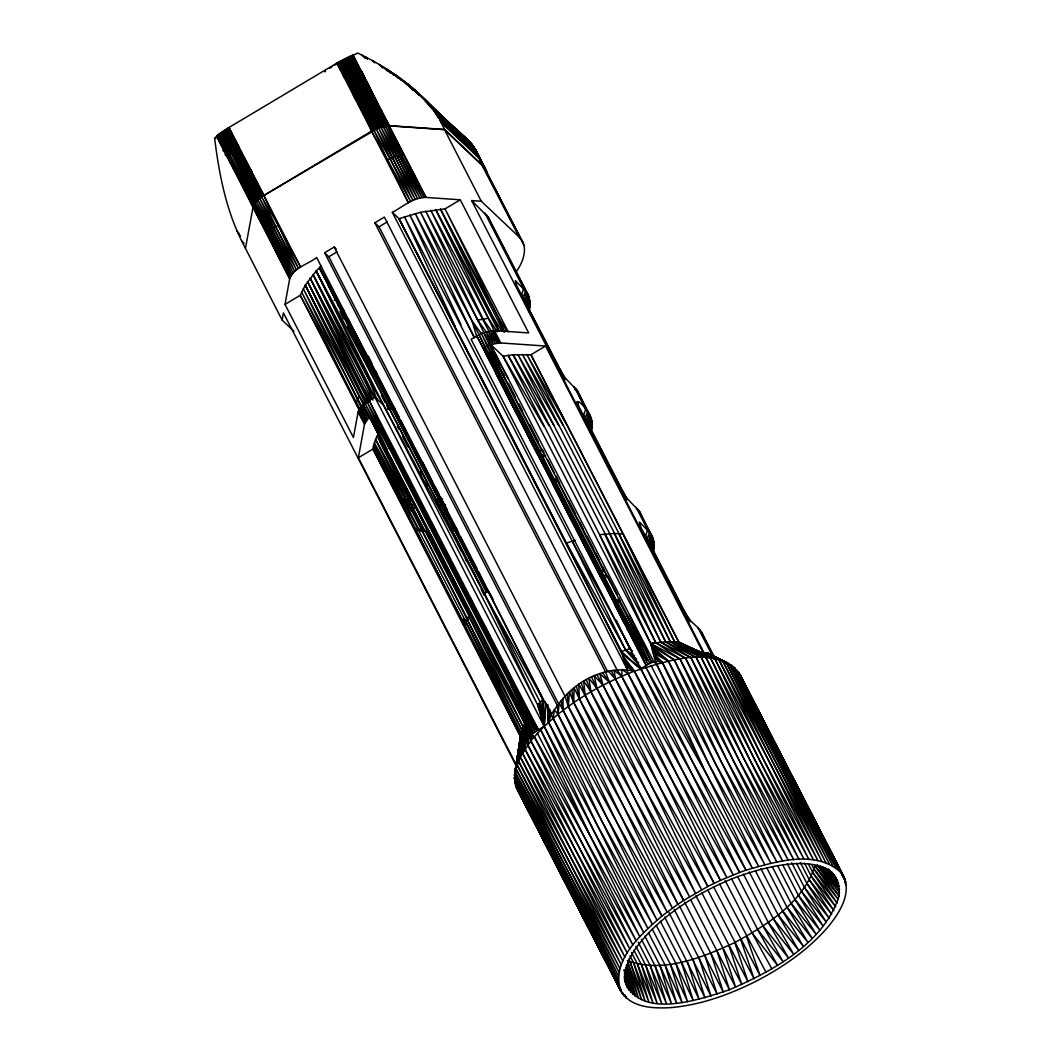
<?xml version="1.0" encoding="UTF-8"?>
<svg xmlns="http://www.w3.org/2000/svg" width="1061" height="1061" viewBox="0 0 1061 1061"><rect width="100%" height="100%" fill="white"/><g stroke="black" fill="none" stroke-linecap="round" stroke-linejoin="round"><path stroke-width="1.5" d="M517.675 790.206L620.844 991.027C610.592 960.218 641.268 934.21 661.892 916.041L563.059 710.353L563.059 698.43C580.102 678.43 608.258 665.552 634.319 671.189C665.897 661.56 715.499 643.099 740.114 674.836L842.142 873.787C853.163 891.598 839.742 912.566 828.336 926.518C808.734 949.542 783.35 966.956 756.718 980.894C729.862 994.475 700.923 1005.019 670.764 1007.618C653.39 1008.626 630.804 1007.857 620.844 991.027L516.336 787.541L514.744 781.732L514.996 771.851L521.044 733.39L525.964 721.029M254.269 185.052L236.961 151.564L236.988 149.004M531.03 733.204L530.898 740.91L632.9 944.993L524.93 749.066L527.834 724.477M563.059 698.43L559.227 703.098L617.17 809.596L672.382 908.07L573.749 702.661L574.028 687.727L677.926 904.211L661.892 916.041L606.945 817.633L553.166 718.31L316.642 257.518C308.114 264.295 293.884 267.399 289.693 278.751L285.011 304.388L353.432 437.53L358.114 411.893L361.549 406.071L374.705 396.827L383.618 405.249L484.519 594.107L540.168 702.183L540.606 714.889L544.2 726.44L593.364 830.034L643.682 932.539L589.359 834.198L534.346 736.785L531.893 734.464L363.114 404.546L533.312 733.204L531.893 734.464L363.114 404.546L435.938 544.505L531.893 734.464L508.763 686.202M542.317 720.446L542.874 699.411L478.431 571.335M543.245 723.39L542.874 699.411L540.606 714.889L539.81 712.263L540.168 702.183L542.874 699.411L484.519 594.107L373.273 377.663L316.205 270.993L321.456 265.595M549.054 708.735L548.564 722.355L597.635 825.869L647.847 928.375L593.364 830.034L540.725 729.888C567.025 703.655 599.783 684.491 634.319 671.189L745.989 870.192C775.843 861.704 817.036 848.455 842.142 873.787L736.785 669.876L838.018 869.251L732.103 665.698L707.674 653.032L703.576 653.483L678.788 642.051L665.618 641.786L650.698 643.55L503.073 356.231L490.832 344.679L483.723 332.557L479.041 334.653L471.097 339.308L640.406 668.748L752.315 868.137L702.833 766.48L651.056 665.526M549.028 425.832L508.179 355.435L513.126 354.851L660.817 642.144L685.645 658.311L732.912 759.795L782.62 861.028L727.156 760.684L674.292 659.929L651.215 645.672L668.39 661.083L715.207 763.151L764.756 864.635L709.066 764.702L656.228 664.04L653.788 661.732L651.825 662.475L505.487 379.374L483.723 332.557L494.386 330.568L528.683 332.929L460.262 199.8L425.965 197.426C413.18 197.227 402.955 206.829 392.318 212.346L398.976 218.646L566.494 543.073L625.632 650.022L639.637 665.857L739.61 872.46L720.446 880.365L621.733 676.281L621.985 669.464L628.019 673.642L739.61 872.46L745.989 870.192L645.844 667.144L758.575 866.28L709.066 764.702L662.356 662.449L653.059 652.754L650.698 643.55L599.584 534.678L508.179 355.435L503.073 356.231L543.961 426.456M545.473 701.613L544.2 726.44L597.635 825.869L652.29 924.237L602.171 821.731L553.166 718.31L554.359 709.822L559.227 703.098L558.006 714.305L606.945 817.633L656.971 920.112L602.171 821.731L548.564 722.355L547.343 705.34M528.869 726.228L527.755 745.008L629.916 949.091L522.423 753.071L526.389 721.44L520.261 757.01L514.996 771.851L618.43 975.722L514.466 778.575L516.07 767.262M531.508 732.912L530.898 740.91L520.261 757.01L622.926 961.041L516.932 764.636L521.919 730.154L467.238 619.571L375.567 439.426L378.366 433.697M545.977 703.549L544.2 726.44L374.705 396.827M568.311 706.467L569.452 691.759L573.749 702.661L683.629 900.431L677.926 904.211L568.311 706.467L565.022 696.255L334.162 247.054L324.613 252.757L557.33 705.592L558.006 714.305L611.958 813.588L667.037 912.022L568.311 706.467L567.224 693.947M541.442 717.621L542.874 699.411M529.174 728.761L527.755 745.008L636.189 940.855L534.346 736.785L540.725 729.888L589.359 834.198L639.796 936.704L530.898 740.91L532.145 733.735M529.916 727.713L527.755 745.008L530.314 730.366M515.169 778.469L514.744 781.732L618.802 985.39L516.336 787.541L619.651 988.295L515.367 784.716L618.324 982.314L514.466 778.575L515.102 774.119M591.667 430.315L592.197 424.108L591.362 418.458L577.542 390.833L565.195 377.928L559.558 368.963M653.669 550.951L654.199 544.744L653.364 539.094L639.544 511.468L627.184 498.577L621.56 489.598M515.513 771.148L516.15 766.692M517.436 757.554L520.513 736.506L373.485 445.952L375.567 439.426L413.1 507.901L524.704 723.377L520.261 757.01L627.25 953.136L524.93 749.066L528.166 726.467M516.097 767.607L514.466 778.575L514.996 775.352M539.041 709.729L540.168 702.183L537.622 704.955L539.81 712.263M515.195 778.734L514.744 781.732L618.192 979.091L514.545 775.286L520.513 736.506L372.955 449.055L373.485 445.952L410.488 514.704L521.919 730.154L515.779 768.31L619.027 972.221L514.545 775.286L519.519 743.217M515.54 772.143L516.07 768.92M527.423 724.278L522.423 753.071L624.916 957.128L518.418 760.87L523.139 726.812L468.71 616.123L470.54 612.595M417.411 92.44L428.339 102.784C408.167 81.962 383.843 65.557 357.782 53.05L338.18 62.32L227.704 128.248L263.924 195.304L256.908 200.675L253.221 206.152L245.462 248.314M293.95 331.271L282.133 320.104L283.446 312.902L516.322 766.029M468.71 616.123L466.111 622.926L521.044 733.39L514.545 775.286L517.171 759.159L516.362 765.206L358.353 457.768L364.48 424.267L368.949 417.411L361.549 406.071L367.557 418.843L360.249 407.61L366.39 420.275L359.228 409.108L365.488 421.668L358.512 410.541L364.838 423.007L358.114 411.893L364.48 424.267M529.16 311.868L530.195 303.473L528.431 295.237L488.418 217.412L471.654 200.582L481.296 201.245L519.121 237.014C529.134 246.616 523.192 262.067 516.296 271.643M466.111 622.926L465.341 626.162L521.044 733.39L515.779 768.31L621.269 964.873L518.418 760.87L524.704 723.377L476.309 624.412M576.455 404.665C576.905 394.851 588.391 412.676 590.433 415.872L588.298 421.999L589.704 427.358L592.197 424.108L590.46 428.724M627.25 960.576C663.085 973.839 702.103 957.552 734.809 942.553C766.957 924.86 803.137 902.632 814.941 865.749L839.105 896.094C823.256 944.157 773.018 970.629 729.464 989.754C700.525 999.183 637.9 1021.425 624.584 979.237M576.707 404.771L577.622 401.602M221.683 132.148L243.871 175.224L257.876 199.733L231.855 148.779L223.911 130.649L246.072 173.222L260.091 197.89L247.306 172.24L261.311 197.001L235.569 145.861L227.704 128.248L218.937 134.163L290.091 277.398L252.916 207.2L254.03 204.415L257.916 199.853L263.818 195.529L373.061 130.198L381.681 126.63L388.18 125.609L444.612 129.469L482.437 165.224L487.211 173.155L471.469 143.752L412.437 87.983L472.49 144.999L485.407 168.885M401.085 503.033L402.132 499.877L412.689 501.455M515.062 284.414L516.084 281.351L515.275 280.82L516.932 286.032L564.691 378.87M528.909 309.587L530.102 306.51L527.887 309.626L530.195 303.473L527.702 306.709L526.296 301.364L521.601 294.64L523.643 288.499L484.904 213.102M463.087 623.669L464.134 620.526L467.861 621.308M577.065 405.063L578.086 401.986M575.937 388.578L591.362 418.458L588.298 421.999L583.603 415.289L585.645 409.135L574.028 386.522M639.054 525.699L640.088 522.622L639.279 522.105L640.937 527.304L688.682 620.154M652.462 549.359L654.199 544.744L651.706 547.993L650.3 542.635L645.605 535.924L647.648 529.771L636.016 507.158M421.363 530.832L419.334 530.248L407.716 507.635L409.864 501.23L411.92 508.033L423.538 530.646L426.509 530.765M525.566 290.568L523.511 296.695L527.171 292.809L516.084 281.351M587.569 411.204L585.5 417.331L589.16 413.445L587.078 419.572L590.433 415.872M649.571 531.84L647.502 537.98L651.162 534.081L640.088 522.622M399.825 499.214L402.132 499.877L403.75 507.012L411.92 508.033L413.671 502.861M424.241 507.98L421.005 508.166L421.92 505.513M486.243 628.616L483.007 628.802L484.373 624.836M437.066 503.948L438.498 499.811L442.53 499.041M456.681 529.452L453.989 529.97L441.456 505.765L442.914 501.574M528.431 295.237L525.076 298.937L527.171 292.809L528.431 295.237L526.296 301.364L529.359 297.823L486.813 215.158M652.422 536.508L649.067 540.221L651.162 534.081L652.422 536.508L650.3 542.635L653.364 539.094L637.94 509.214M529.359 297.823L527.171 303.963L529.943 300.568L527.715 296.218M591.362 418.458L589.173 424.599L591.945 421.204L589.041 415.554M558.006 714.305L554.359 709.822L551.415 714.345L548.564 722.355L547.768 704.438M653.364 539.094L651.175 545.235L653.947 541.853L651.772 537.609M532.954 735.18L530.898 740.91L534.346 736.785M538.312 707.302L540.168 702.183M220.675 132.864L242.916 176.232L255.237 202.571L218.937 134.163L216.656 136.206L289.693 278.751L267.982 235.94L272.12 229.72L278.141 225.078L263.818 195.529L378.538 127.877L389.188 125.874L425.965 197.426L388.989 125.835L444.519 129.694L481.296 201.245M527.702 306.709L529.943 300.568M589.704 427.358L591.945 421.204M651.706 547.993L653.947 541.853M590.314 431.774L592.104 427.145L590.619 429.228M652.913 550.871L654.106 547.781L652.621 549.863M359.52 410.156L356.005 403.127L359.294 396.151L305.276 285.197L316.205 270.993L383.618 405.249L537.622 704.955L484.519 594.107L488.206 590.354M383.406 116.79L380.687 120.662M372.172 420.978L374.851 416.575M366.111 402.742L305.276 285.197L300.236 295.303L285.011 304.388M491.774 362.159L495.169 357.332L490.62 361.045M553.776 482.795L557.171 477.967L557.396 480.288L554.041 483.073M614.929 604.637L619.173 598.603L614.611 602.33L614.929 604.637L619.399 600.924M340.13 304.096L338.287 305.992M282.133 320.104L241.616 240.847C225.86 208.964 218.99 173.513 214.667 138.447L216.656 136.206L253.221 206.152L217.571 135.291L291.828 274.467L256.351 201.391L294.679 271.404L259.706 198.354L298.459 268.446L278.141 225.078L261.682 196.895L296.47 269.905L257.916 199.853L293.128 272.942L255.051 202.916L290.807 275.966L253.314 205.847L267.982 235.94M228.871 143.248L234.295 138.354M490.553 363.101L494.983 359.427L541.481 449.904L537.052 453.577L495.805 373.313M599.054 574.226L603.484 570.553L556.972 480.063L552.556 483.736L598.311 572.768M492.039 362.438L495.394 359.652M557.171 477.967L552.609 481.694L537.423 453.843L541.906 450.129L543.723 452.742M614.611 602.33L599.425 574.478L603.895 570.765L606.627 574.677M540.991 459.068L545.54 455.341L537.423 453.843M602.993 579.704L607.542 575.99L616.985 594.359M324.785 71.83L325.555 71.233M544.014 726.268L533.312 733.204L510.739 684.637L389.36 448.471L364.891 403.034L387.398 450.036M329.547 68.368L332.013 66.777M334.679 65.119L338.897 62.665M586.229 679.464L590.977 691.799L689.491 896.757L579.346 698.934L578.762 684.12L585.088 695.313L683.629 900.431L707.82 886.492L609.239 682.037L605.645 671.998L374.798 222.81L384.361 217.107L617.078 669.942L621.733 676.281L733.217 874.914L634.319 671.189L622.688 655.539L566.494 543.073L575.062 540.274M324.613 252.757L328.844 256.762L337.04 251.868M374.798 222.81L379.029 226.815L387.225 221.921M460.262 199.8L445.036 208.884L420.567 212.28L398.976 218.646L621.401 651.481L640.592 668.907L622.038 653.483M358.353 457.768L372.955 449.055L409.718 517.94M723.018 661.587L711.427 655.473L732.103 665.698L832.567 865.524L726.135 662.343L706.692 652.78L722.687 660.99L822.036 861.545L714.928 658.947L703.576 653.483L545.566 346.045L530.964 354.759L513.126 354.851L553.908 425.434L665.618 641.786L691.069 657.833L743.92 758.708L799.052 859.476L749.132 758.509L701.308 657.595L674.624 641.733L526.826 354.44L567.29 425.673L678.788 642.051L706.095 657.807L758.894 758.814L813.601 860.02L763.416 759.318L714.928 658.947L704.809 653.377M640.406 668.748L651.825 662.475L629.345 614.558L490.832 344.679L486.071 331.761L493.02 343.976L500.752 342.955L545.566 346.045M340.316 61.883L343.088 60.384M577.277 401.456L578.935 406.668L625.937 498.06M371.589 131.219L408.366 202.77L387.252 159.972L394.612 156.617L403.631 154.999L424.121 197.412L385.329 126.06L419.917 198.022L380.872 127.081L415.302 199.428L376.178 128.845L410.62 201.51L371.575 131.126M363.313 114.137L372.358 110.649M344.44 59.695L346.987 58.435M376.363 119.986L374.135 115.636L369.865 115.755L365.621 117.347L371.575 128.951M348.154 57.891L349.268 57.4M351.218 56.604L352.782 56.074L380.13 108.912L366.005 80.212L369.745 87.466M231.417 132.797L230.012 133.301L232.889 136.458M221.59 136.219L218.818 137.134L227.094 144.933M631.958 650.698L629.836 648.669L621.401 651.481L510.885 434.851L398.976 218.646M490.832 344.679L493.02 343.976L488.352 331.165L495.129 343.446L490.514 330.753L497.145 343.101L492.543 330.555L499.028 342.928L494.386 330.568L500.752 342.955M214.667 138.447L216.046 138.023M334.149 300.17L336.907 299.56L329.639 285.422M486.376 346.058L488.896 345.462M355.077 331.788L352.332 332.358L392 409.334M388.406 408.22L393.83 407.185M438.777 506.23L445.567 504.917M450.408 528.855L455.819 527.821M621.998 618.006L646.096 665.353L476.787 335.913L621.998 618.006L647.966 664.292L624.399 616.693L472.251 321.456L420.567 212.28L477.742 320.157L488.339 318.234L497.357 331.828M388.339 409.413L394.891 408.313M436.137 499.691L441.389 498.789M450.341 530.049L456.893 528.948M614.213 533.511L665.618 641.786L696.295 657.595L749.132 758.509L804.132 859.423L754.132 758.535L706.095 657.807L674.624 641.733L622.9 533.895L614.213 533.511L599.584 534.678L655.831 642.727L680.048 659L727.156 760.684L776.798 862.009L721.255 761.811L668.39 661.083L653.059 652.754L653.775 655.366L662.356 662.449L715.207 763.151L770.843 863.216L721.255 761.811L674.292 659.929L650.698 643.55L655.831 642.727L685.645 658.311L738.509 759.132L793.761 859.768L743.92 758.708L696.295 657.595L670.234 641.64L522.463 354.361L563.059 425.355M435.872 500.208L438.498 499.811L441.456 505.765M350.409 62.254L375.17 110.119L381.721 110.689M435.872 530.606L432.636 530.779L435.713 531.243M497.874 651.242L494.638 651.414L497.702 651.878M411.92 508.033L416.363 508.206M460.607 617.515L414.851 528.497L428.71 531.057M391.085 407.756L394.228 408.034M453.087 528.391L456.23 528.67M423.538 530.646L419.334 530.248L423.856 531.11M387.292 408.843L390.435 409.175M450.859 529.638L453.989 529.97M388.856 477.901L399.36 498.338L410.421 500.673L379.666 440.845M418.021 530.049L415.328 529.373M599.425 574.478L607.542 575.99M444.519 129.694L484.028 167.28L520.805 238.831M654.531 658.125L655.353 661.003L662.356 662.449L654.531 658.125L653.775 655.366M414.652 529.412L417.636 530.036M467.238 620.499L461.349 618.974M687.501 619.942L690.459 620.645L698.019 627.794L701.533 632.104L703.735 637.117M519.121 237.014L482.105 165.397L484.028 167.28M461.827 619.849L464.134 620.526L465.421 626.229L372.955 449.055M575.022 389.612L577.542 390.833L580.327 398.591M705.127 653.112L718.947 659.862L825.843 862.646L726.135 662.343L707.674 653.032M710.034 654.385L729.278 663.921L835.445 867.275L734.61 667.687L731.719 666.162M731.719 666.242L734.61 667.687L840.246 871.426L738.615 672.263L843.681 876.346L740.114 674.836L792.62 777.766L772.992 740.034M708.788 653.563L729.278 663.921L829.357 863.972L722.687 660.99L705.844 652.794L718.947 659.862L817.951 860.67L763.416 759.318L710.645 658.271L696.984 650.406L714.928 658.947L704.544 653.722L471.654 200.582M705.472 652.913L718.947 659.862M684.597 644.703L710.645 658.271L758.894 758.814L808.986 859.609L754.132 758.535L701.308 657.595L670.234 641.64L618.682 533.577M650.698 643.55L680.048 659L732.912 759.795L788.283 860.285L738.509 759.132L691.069 657.833L660.817 642.144L609.531 533.656M690.658 647.475L710.645 658.271L678.788 642.051L530.964 354.759L567.29 425.673M623.377 657.648L626.308 666.732L634.319 671.189L623.377 657.648L622.688 655.539M634.478 655.738L625.632 650.022L572.224 541.137L404.466 216.762L455.262 326.629M652.396 650.26L668.39 661.083L651.772 647.9M433.71 110.609L438.246 117.453L477.198 153.248L484.545 167.598L475.912 150.37L433.71 110.609L419.771 94.694L473.458 146.285L486.747 171.67L475.169 148.964L430.196 106.047M625.539 664.358L634.319 671.189L624.067 659.823M621.733 676.281L614.12 670.34L615.473 679.08L714.106 883.349L707.82 886.492L596.972 688.417L591.468 676.865M636.613 659.08L625.632 650.022L638.709 662.926M435.328 112.89L477.729 154.734L483.551 166.378L478.206 156.232L436.84 115.185L476.588 151.789L469.108 143.872L475.169 148.964L486.137 170.251M817.341 865.153L839.105 896.094C841.4 843.349 758.827 868.017 731.971 878.853C701.984 891.187 673.549 908.216 650.393 931.081C637.489 944.781 622.502 962.115 625.473 982.34M226.55 138.739L231.298 142.718M234.401 138.699L228.606 133.805L233.738 139.588M438.246 117.453L446.867 126.909L478.206 156.232L482.437 165.224L477.729 154.734M223.911 149.773L230.184 155.145M224.932 140.781L220.197 136.683L225.887 142.134M470.726 144.296L469.174 141.392L453.79 126.962L467.928 140.277L469.453 143.182M596.945 674.637L714.106 883.349L720.446 880.365L609.239 682.037L599.77 673.669L603.072 685.154L701.613 889.781L590.977 691.799L583.683 680.923L585.088 695.313L695.499 893.203L596.972 688.417L588.815 678.125L590.977 691.799M382.902 67.758L379.334 64.575L382.703 67.864M219.667 141.272L228.088 148.858M406.894 84.628L398.525 77.055L401.92 80.318M466.84 140.795L474.347 147.612L486.747 171.67M233.208 139.773L227.187 134.296L232.638 140.476M390.846 73.076L386.018 68.647L390.567 73.222M367.557 58.925L365.196 56.777L367.424 59.031M225.051 154.707L230.953 160.118M416.641 92.32L407.119 83.554L419.559 95.49L404.334 81.379L413.14 90.039M420.209 95.609L422.583 97.798L419.108 94.522M459.4 132.89L466.588 139.23L468.113 142.121M401.416 80.357L395.514 74.92L398.843 78.235M218.593 138.646L229.043 148.301M461.959 134.946L471.469 143.752L474.386 149.376M436.177 111.087L428.299 103.766L440.819 117.134M229.136 151.882L220.701 144.044L230.144 153.076M478.206 156.232L440.779 122.002L439.572 119.734M431.071 105.437L414.97 90.212L425.514 100.225M471.866 145.476L470.355 142.545L459.347 132.174L471.469 143.752M401.469 79.204L407.225 84.628M409.533 86.79L412.981 90.039M392.424 72.811L398.26 78.302M382.716 66.604L387.504 71.114M219.587 141.352L229.03 150.224M238.194 233.725L240.582 235.966M409.811 85.755L415.62 91.233M372.384 60.623L374.745 62.838M361.522 54.893L365.05 58.236M425.448 101.047L431.35 106.617M436.058 111.073L443.127 117.758M519.439 292.597L521.601 294.64M580.354 412.225L583.603 415.289M643.443 533.882L645.605 535.924M334.162 247.054L336.284 249.056M241.616 240.847L243.99 243.088M368.949 417.411L371.178 419.519M373.406 421.615L381.178 428.976L529.32 718.403M470.355 142.545L456.628 129.508L467.928 140.277L469.4 143.195M393.777 75.013L389.254 70.716L393.87 75.185M225.794 134.787L231.391 140.105M624.796 662.064L634.319 671.189M442.967 120.304L477.198 153.248L471.243 147.041M436.84 115.185L473.259 150.291M422.039 96.949L433.684 108.209M225.555 136.405L231.391 142.055M227.465 140.105L229.706 142.293M218.566 138.686L228.778 148.633M219.534 141.405L228.818 150.423M220.516 144.163L229.866 153.314M474.347 147.612L464.453 137.824L472.49 144.999L477.516 154.893M222.837 150.317L229.455 157.214M690.459 620.645L683.549 610.247M603.072 685.154L594.173 675.698L596.972 688.417M582.807 415.753L586.242 420.01L627.197 499.744M608.404 671.374L615.473 679.08L726.825 877.553L628.019 673.642L626.308 666.732M237.08 231.205L239.149 233.513M235.025 149.322L236.961 151.564M475.156 153.633L478.604 157.757L440.779 122.002L444.612 129.469M572.224 541.137L631.879 651.149M777.594 865.723L794.822 899.237L819.835 930.258L798.349 895.325L782.62 864.715M772.289 866.731L791.015 903.163L816.108 934.277L794.822 899.237M796.586 863.322L807.063 883.733L831.705 914.383L809.331 879.967L800.339 862.474M791.745 862.779L804.477 887.553L829.211 918.295L807.063 883.733M787.328 863.734L801.572 891.426L826.4 922.248L804.477 887.553M798.349 895.325L823.27 926.24L801.572 891.426M766.718 867.726L786.944 907.075L812.103 938.309L791.015 903.163M760.883 868.694L782.607 910.961L807.832 942.314L786.944 907.075M804.517 863.15L811.254 876.267L835.697 906.784L812.832 872.659L808.336 863.919M809.331 879.967L833.88 910.55L811.254 876.267M755.551 871.081L778.031 914.807L803.323 946.306L782.607 910.961M749.252 871.956L773.217 918.587L798.562 950.245L778.031 914.807M811.811 864.768L814.066 869.145L838.323 899.542L814.941 865.749M812.832 872.659L837.182 903.11L814.066 869.145M831.585 872.115L834.662 875.975L831.705 872.222M743.496 874.224L768.204 922.314L793.588 954.131L773.217 918.587M821.612 866.877L839.609 889.556L823.15 866.956M817.461 864.994L839.53 892.752L820.392 866.001M737.541 876.413L763.005 925.961L788.416 957.937L768.204 922.314M830.763 872.115L837.686 880.895L829.675 870.458M827.752 869.808L838.681 883.614L827.792 869.184M824.37 867.646L839.317 886.505L825.617 868.017M731.414 878.508L757.634 929.516L783.045 961.677L763.005 925.961M830.577 871.187L832.633 873.8M831.413 872.076L836.347 878.336L832.288 873.163M828.217 869.224L830.259 871.824L828.336 869.277M725.14 880.497L752.103 932.964L777.514 965.324L757.634 929.516M474.227 337.69L415.275 213.579L472.251 321.456L481.203 333.313M488.736 330.873L425.74 211.192L477.742 320.157L486.402 332.146M602.675 672.793L609.239 682.037M522.688 297.146L565.486 379.639M689.955 621.852L648.244 540.646L644.809 536.402L646.308 539.32M491.495 331.204L483.113 319.082L430.793 210.29L488.339 318.234L494.453 331.523M483.789 167.227L523.245 243.009M502.118 331.311L493.405 317.61L435.713 209.614L488.339 318.234M358.883 409.413L300.236 295.303L360.369 410.063M361.881 406.681L301.603 292.014L356.005 403.127M360.939 406.801L303.287 288.645L359.294 396.151L364.281 404.135M240.316 159.535L251.616 180.861M367.265 401.973L361.456 392.53L307.584 281.695L363.95 388.87L370.554 399.798M506.72 330.992L498.285 317.212L440.461 209.15L499.307 330.886M354.069 76.233L343.698 59.244L378.804 127.572L367.133 101.657L345.037 58.541M352.517 76.777L342.332 59.973L377.358 128.142L365.594 102.201M350.966 77.387L340.952 60.742L375.912 128.766L364.042 102.811M349.427 78.076L339.56 61.525L374.48 129.455L362.491 103.501M342.504 62.453L353.592 81.14L369.374 111.524L345.143 61.087M341.151 63.289L352.066 81.697L367.849 112.068L345.196 64.535M345.488 64.442L355.103 80.649L370.873 111.047L352.239 71.763M339.732 64.071L350.541 82.32L366.324 112.691L342.451 62.586M374.122 397.61L310.17 278.154L369.109 400.687M345.249 61.061L356.576 80.251L370.846 107.758M347.902 78.832L338.18 62.32L373.061 130.198L360.965 104.257M339.958 67.665L364.798 113.381L341.045 63.342M229.852 150.808L219.76 133.54L229.03 151.803M346.403 79.641L336.814 63.13L371.682 130.994L359.467 105.066M260.409 194.627L231.709 140.171L259.998 195.237M383.618 405.249L369.865 381.416L313.048 274.587L366.748 385.156L372.995 400.116M558.59 425.289L517.887 354.493L553.908 425.434M368.658 101.193L383.074 126.272L347.597 57.241L355.594 75.769L381.681 126.63M237.889 150.848L232.226 139.773L238.42 150.224L233.526 138.858L260.409 190.317M259.746 190.927L255.847 184.123L260.635 194.362M244.919 174.216L258.95 198.805L246.072 173.222M370.143 100.822L384.427 125.994L348.804 56.671L357.08 75.384M237.77 150.383L239.322 153.129M237.478 151.471L231.311 140.529L259.706 195.821M248.632 171.298L262.584 196.126L250.025 170.383M371.589 100.53L385.74 125.782L349.944 56.14L358.525 75.092M228.314 152.797L218.208 134.76L227.744 153.765M403.631 154.999L387.345 125.861L422.092 197.611L383.154 126.471L417.649 198.632L378.538 127.877L412.954 200.396L373.843 129.959L387.252 159.972M383.154 118.991L384.758 121.882M380.063 119.416L382.477 123.752M410.196 495.819L377.106 436.018L413.1 507.901M372.981 100.318L386.986 125.662L351.019 55.663L359.918 74.893M319.547 268.95L357.491 337.677L488.259 592.144M752.103 932.964L771.824 968.865M351.682 334.944L353.247 337.809L349.573 330.528M237.187 152.055L231.019 140.808L259.454 196.126M374.294 100.211L388.18 125.609L352.013 55.238L361.231 74.774M624.399 616.693L649.876 663.337L626.865 615.539M235.569 145.861L226.391 129.057L234.242 146.816L225.131 129.853L232.996 147.784M512.914 683.138L538.325 729.663L369.016 400.222L391.536 446.973L512.914 683.138L536.548 730.79L510.739 684.637L534.863 731.971M380.435 119.004L382.809 123.381M719.477 883.826L766.015 972.287M391.536 446.973L366.881 401.589L389.36 448.471M411.615 511.349L374.361 442.742L410.488 514.704M381.575 117.904L385.514 125.185M488.988 591.799L492.941 599.08M227.293 154.707L217.054 135.781L226.988 155.609M375.541 100.185L389.281 125.649L352.915 54.893L362.464 74.761M383.406 118.248L384.971 121.166M474.519 337.531L409.904 215.078L460.991 324.693M713.708 887.023L760.087 975.576L746.44 936.293M373.273 377.663L319.626 267.399L376.973 373.896L375.514 370.926M278.141 225.078L300.595 267.08L229.043 127.439L236.948 144.959M514.996 771.851L619.969 968.6L516.932 764.636L523.139 726.812L467.238 619.571M707.833 890.086L754.066 978.733L740.671 939.489M483.723 332.557L507.98 378.392M434.891 486.508L438.75 493.803M440.288 496.72L447.211 509.85M505.487 379.374L481.376 333.525L503.02 380.541M701.905 892.991L747.978 981.73L734.809 942.553M319.6 267.438L486.681 592.025M240.37 180.131L253.552 205.29L240.807 179.19M488.418 217.412L490.606 222.425M639.544 511.468L641.733 516.482M231.855 148.779L222.757 131.405L230.794 149.787M241.391 178.221L254.56 203.5L242.094 177.24M475.845 152.187L477.317 155.012M748.098 692.104L744.318 684.849L748.085 692.289M754.888 705.18L758.655 712.435M760.167 715.339L769.225 732.766M360.82 70.212L365.263 78.793L361.735 71.604M352.703 59.469L378.87 109.999L352.782 56.074M352.782 93.898L356.549 101.127M695.91 895.723L741.825 984.581L728.867 945.457M235.675 141.007L239.123 147.638M466.681 141.1L465.195 138.222L450.872 124.535L466.588 139.23L468.047 142.134M804.702 802.753L806.227 805.684M820.657 833.575L824.45 840.909M836.612 864.383L838.124 867.314L834.503 859.967M841.917 874.649L845.723 881.996L839.742 870.245M435.713 209.614L498.511 331.005M350.7 60.172L376.483 109.986L352.557 59.469M346.337 57.878L355.594 75.769M629.345 614.558L653.788 661.732M577.675 905.789L563.311 877.977M579.173 908.693L585.181 920.325M586.693 923.242L595.712 940.696M599.478 947.964L603.232 955.232M606.985 962.513L613.762 975.589M619.77 987.234L621.269 990.138M440.461 209.15L503.816 332.027M367.133 101.657L380.249 127.068M690.645 899.755L735.644 987.26L722.886 948.202M250.476 169.203L251.974 172.094M246.324 165.543L249.322 171.338M537.436 733.337L589.359 834.198M242.916 176.232L256.019 201.63M519.346 792.673L524.651 802.965M526.163 805.909L561.799 875.033M569.89 891.717L622.396 993.587L566.481 883.946M510.487 219.043L485.169 169.216L486.23 171.378M511.986 221.961L523.988 245.33M701.533 632.104L714.743 657.767M699.942 629.863L714.186 657.449M698.019 627.794L712.952 656.852M558.298 368.087L561.309 373.923M586.547 423.06L588.802 427.437M620.3 488.723L621.799 491.641M665.048 575.805L667.303 580.181M683.059 610.818L685.3 615.208M508.206 331.775L445.036 208.884L498.285 317.212L504.651 331.947M373.459 115.477L375.687 119.827M372.676 115.41L374.904 119.76M371.801 115.437L377.026 125.583M370.859 115.556L376.827 127.148M497.675 362.583L499.187 365.528M502.967 372.888L504.479 375.819M508.259 383.18L515.049 396.416M518.829 403.777L522.609 411.124M529.412 424.36L538.484 442.013M542.264 449.373L543.776 452.304M547.556 459.665L554.359 472.901M555.871 475.845L559.651 483.193M568.723 500.845L575.526 514.081M579.306 521.442L583.086 528.789M586.866 536.15L593.669 549.386M595.181 552.33L598.961 559.678M602.741 567.038L604.253 569.982M608.033 577.33L614.836 590.566M618.616 597.927L620.128 600.871M369.865 115.755L375.819 127.36M641.481 644.491L618.974 600.712L614.558 604.385L625.062 624.81M368.817 116.034L374.042 126.193M367.756 116.405L371.483 123.66M489.28 352.822L641.971 649.942M643.483 652.886L647.263 660.234M366.682 116.843L372.636 128.447M484.572 347.226L644.08 657.581M485.394 350.899L486.893 353.804M626.56 627.727L628.059 630.645M392.318 212.346L627.104 669.186M611.229 670.817L615.473 679.08M379.029 226.815L607.674 671.706M684.624 902.142L729.464 989.754L716.865 950.762M679.372 905.802L723.284 992.062L710.843 953.163M674.146 909.264L717.13 994.184L704.836 955.351M668.987 912.513L711.042 996.107L698.867 957.354M328.844 256.762L559.001 704.61M664.65 917.009L705.008 997.817L692.952 959.144M660.406 921.293L681.387 962.102L699.066 999.303L687.117 960.735M377.716 375.369L399.52 417.782M401.018 420.7L458.896 533.312M460.394 536.243L476.933 568.417M392.225 408.817L438.724 499.293M454.227 529.452L486.482 592.21M328.3 285.648L335.568 299.786M656.295 925.351L675.764 963.242L693.244 1000.589L681.387 962.102M347.504 326.576L349.003 329.494M354.003 339.281L355.515 342.226M357.026 345.17L485.54 595.208M381.416 395.342L385.196 402.703M386.708 405.634L388.22 408.578M397.291 426.23L398.803 429.175M402.583 436.522L407.875 446.827M420.726 471.827L422.238 474.771M426.005 482.118L427.517 485.063M441.88 513.007L445.66 520.367M457.755 543.895L461.535 551.256M465.315 558.603L466.827 561.548M481.19 589.492L484.214 595.38M652.316 929.184L670.3 964.157L687.541 1001.65L675.764 963.242M648.496 932.791L664.982 964.847L681.998 1002.473L670.3 964.157M644.863 936.16L659.849 965.311L676.613 1003.083L664.982 964.847M245.118 159.283L251.934 172.545M393.724 449.347L395.236 452.278M407.331 475.819L411.098 483.166M426.217 512.582L429.241 518.471M430.753 521.415L434.533 528.763M446.628 552.304L450.408 559.651M464.771 587.595L466.283 590.539M470.063 597.9L471.575 600.844M484.426 625.844L489.718 636.136M493.498 643.496L495.01 646.441M504.081 664.08L505.593 667.024M507.105 669.968L510.885 677.329M375.369 416.137L536.375 729.438M232.836 139.336L259.481 191.192M375.156 416.88L535.407 728.708M373.777 416.164L382.093 432.344M383.605 435.289L385.116 438.22M394.188 455.872L395.7 458.816M399.48 466.164L406.283 479.413M410.063 486.76L411.575 489.705M415.355 497.052L424.427 514.704M431.23 527.94L435.01 535.301M438.79 542.648L445.593 555.898M454.665 573.537L458.445 580.897M459.957 583.842L463.737 591.189M470.54 604.425L472.052 607.369M475.832 614.73L484.904 632.369M486.402 635.314L487.914 638.258M493.962 650.022L495.474 652.966M499.254 660.327L503.033 667.674M509.837 680.91L511.349 683.854M515.129 691.215L521.932 704.451M531.004 722.103L534.784 729.451M418.578 503.683L420.09 506.614M421.734 509.572L425.342 516.84M436.615 538.776L438.127 541.707M441.88 549.014L444.891 554.863M459.917 584.12L463.684 591.428M374.334 418.114L381.894 432.835M374.016 418.923L377.796 426.27M641.428 939.29L654.902 965.523L671.414 1003.454L659.849 965.311M373.87 419.214L377.65 426.562M373.843 419.997L376.111 424.413M373.247 419.427L376.032 424.546M372.61 419.294L374.865 423.671M417.079 509.625L427.251 529.412M638.205 942.195L650.181 965.51L666.427 1003.587L654.902 965.523M425.912 530.832L469.413 615.473M379.467 447.583L406.469 500.116M421.96 530.275L468.458 620.751M635.95 946.319L645.698 965.271L661.653 1003.494L650.181 965.51M375.024 445.341L402.769 499.333M633.961 950.218L641.454 964.794L657.104 1003.175L645.698 965.271M383.605 467.689L385.103 470.607M414.652 528.219L403.75 507.012L405.859 500.673L407.716 507.635M631.481 952.42L637.475 964.078L652.82 1002.618L641.454 964.794M630.022 955.842L633.762 963.136L648.788 1001.836L637.475 964.078M628.855 959.051L645.035 1000.828L633.762 963.136M473.458 146.285L487.211 173.155M792.315 776.44L844.874 879.078L793.376 779.238L825.524 842.354M760.153 715.87L761.652 718.814M783.522 761.573L785.034 764.517M256.497 183.487L260.117 190.556M243.871 175.224L256.908 200.675M469.174 141.392L470.673 144.323M827.023 845.299L828.522 848.23M307.584 281.695L368.843 402.238M305.276 285.197L365.183 402.649M485.407 170.463L486.84 173.301M844.715 882.129L846.201 885.06M648.244 540.646L650.327 545.606M586.242 420.01L588.855 427.702M524.24 299.374L526.322 304.335M310.17 278.154L371.284 398.843M610.168 968.136L611.653 971.067M531.707 815.378L533.192 818.296M546.508 844.556L547.98 847.474M549.465 850.392L557.595 866.439M561.296 873.733L564.996 881.028M340.024 311.589L343.698 318.87M313.048 274.587L375.475 398.366M342.809 308.526L344.281 311.443M347.942 318.724L357.491 337.677M422.251 461.469L432.583 482.132M381.178 428.976L405.355 477.317M409.015 484.638L410.488 487.569M240.065 181.033L253.009 206.961M477.742 320.157L484.307 333.393M341.072 67.029L361.947 111.18M343.22 75.079L344.653 77.983M254.613 185.967L259.613 196.139M354.082 57.321L379.931 110.145L352.053 56.299L377.716 109.946L351.019 58.382L375.17 110.119M381.483 119.217L383.631 123.58M368.26 356.045L371.894 363.485M316.205 270.993L369.865 381.416L377.676 401.111M254.905 185.37L259.123 194.11M616.322 620.234L629.836 648.669M325.568 277.186L333.99 294.905M252.611 178.752L255.409 184.627M383.193 118.209L385.912 123.951M255.316 184.76L260.17 194.985M604.651 534.054L655.831 642.727M359.294 396.151L363.379 404.785M250.263 169.269L255.131 179.561M381.469 117.89L384.838 125.052M368.313 98.673L351.297 61.856M380.315 118.991L382.331 123.288M479.041 334.653L500.633 381.854M702.833 766.48L655.353 661.003M237.624 150.437L245.29 167.651M235.489 141.166L239.07 149.588M480.58 622.316L483.007 628.802M418.591 501.667L421.005 508.166M627.794 962.075L641.573 999.595L630.353 961.969M626.6 964.993L638.417 998.136L627.714 962.141M625.632 967.738L635.566 996.478L626.308 965.218M551.415 714.345L549.863 709.53L548.564 722.355L548.404 706.56M624.173 969.9L625.168 972.977L624.292 969.887M581.203 682.475L585.088 695.313M472.251 321.456L476.813 336.907M625.672 969.635L633.046 994.595M624.425 970.709L630.844 992.526M624.425 974.688L628.987 990.245L624.412 972.685M624.292 976.916L627.462 987.791L624.465 976.69M624.491 978.945L626.295 985.152L624.531 978.852M576.375 685.87L579.346 698.934M561.136 700.724L563.059 710.353M230.476 163.5L227.943 145.609M571.72 689.69L573.749 702.661M487.556 174.707L487.768 176.325M450.156 124.349L447.835 122.214L450.103 124.362M626.52 998.122L625.009 995.218L626.52 998.122M624.279 995.961L622.78 993.043L624.279 995.961"/></g></svg>
